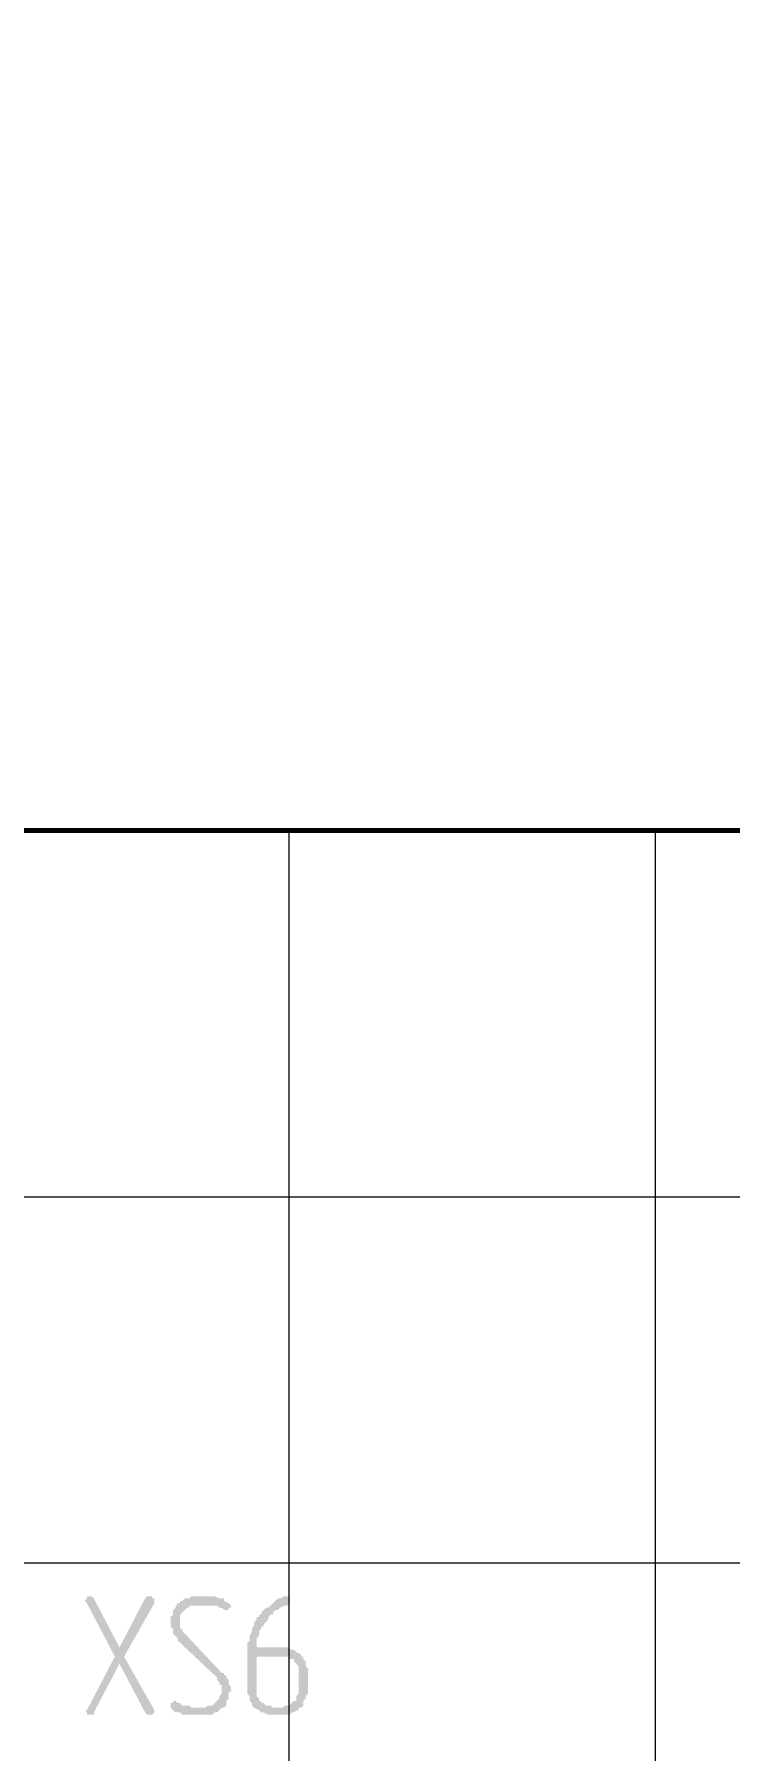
# Paper-space layout 'Layout1' of a CAD drawing. Extents: x -1 to 840, y -1 to 593.
# Drawn here: x 330.55 to 338.14, y 481.14 to 499.88 of the extents above; entities that cross this region are included whole.
import ezdxf

# ---------------------------------------------------------------- set-up
doc = ezdxf.new("R2010")
doc.units = 0
doc.header["$MEASUREMENT"] = 0
doc.layers.get('0').update_dxf_attribs({"linetype": 'CONTINUOUS', "lineweight": 15})
doc.layers.get('DEFPOINTS').update_dxf_attribs({"linetype": 'CONTINUOUS'})
doc.layers.add('PDF _Геометрия', color=7, linetype='CONTINUOUS')
doc.layers.add('PDF _Сплошная заливка', color=7, linetype='CONTINUOUS')
doc.styles.add('GOST type A0', font='', dxfattribs={"oblique": 15, "height": 3.5})
doc.styles.get('GOST type A0').set_extended_font_data('GOST type A')
doc.dimstyles.new('ГОСТ type A', dxfattribs={"dimtxt": 3.5, "dimasz": 3, "dimexe": 2, "dimexo": 0, "dimgap": 1, "dimtad": 1, "dimtoh": 1, "dimtxsty": 'GOST type A0', "dimcen": 0, "dimazin": 2, "dimtfac": 1, "dimtmove": 0, "dimatfit": 3, "dimfxl": 1, "dimarcsym": 0})

# ---------------------------------------------------------------- blocks, each defined once
blk = doc.blocks.new('*D18')
at = {"color": 0, "lineweight": -2, "transparency": 16777216}
for p, q in [((109.29, 491.187), (109.29, 513.187)), ((349.334, 491.187), (349.334, 513.187)), ((112.29, 511.187), (346.334, 511.187))]:
    blk.add_line(p, q, dxfattribs=at)
at = {"color": 0, "transparency": 16777216}
for points in [[(112.29, 511.687), (112.29, 510.687), (109.29, 511.187)], [(346.334, 511.687), (346.334, 510.687), (349.334, 511.187)]]:
    blk.add_solid(points, dxfattribs=at)
at = {"layer": 'DEFPOINTS', "color": 0, "transparency": 16777216}
for p in [(349.334, 511.187), (109.29, 491.187), (349.334, 491.187)]:
    blk.add_point(p, dxfattribs=at)
at = {"color": 0, "transparency": 16777216, "insert": (229.312, 514.2), "char_height": 3.5, "attachment_point": 5, "style": 'GOST type A0'}
blk.add_mtext('120±0,1', dxfattribs=at)
blk = doc.blocks.new('*D19')
at = {"color": 0, "lineweight": -2, "transparency": 16777216}
for p, q in [((114.291, 486.187), (114.291, 503.187)), ((344.334, 486.187), (344.334, 503.187)), ((117.291, 501.187), (341.334, 501.187))]:
    blk.add_line(p, q, dxfattribs=at)
at = {"color": 0, "transparency": 16777216}
for points in [[(117.291, 501.687), (117.291, 500.687), (114.291, 501.187)], [(341.334, 501.687), (341.334, 500.687), (344.334, 501.187)]]:
    blk.add_solid(points, dxfattribs=at)
at = {"layer": 'DEFPOINTS', "color": 0, "transparency": 16777216}
for p in [(344.334, 501.187), (114.291, 486.187), (344.334, 486.187)]:
    blk.add_point(p, dxfattribs=at)
at = {"color": 0, "transparency": 16777216, "insert": (229.312, 503.937), "char_height": 3.5, "attachment_point": 5, "style": 'GOST type A0'}
blk.add_mtext('115', dxfattribs=at)

psp = doc.layouts.get("Layout1")

# ---------------------------------------------------------------- hatches: boundary and pattern name
at = {"layer": 'PDF _Сплошная заливка', "transparency": 33554559}
for points in [[(331.808, 482.824), (331.833, 482.824), (331.833, 482.824), (331.833, 482.799), (331.859, 482.799), (331.859, 482.799), (331.859, 482.773), (331.859, 482.773), (331.859, 482.773), (331.859, 482.773), (331.859, 482.748), (331.528, 482.164), (331.859, 481.579), (331.859, 481.579), (331.859, 481.579), (331.859, 481.579), (331.859, 481.579), (331.859, 481.554), (331.859, 481.554), (331.859, 481.554), (331.833, 481.529), (331.833, 481.529), (331.833, 481.529), (331.808, 481.529), (331.808, 481.529), (331.808, 481.529), (331.782, 481.529), (331.782, 481.529), (331.782, 481.529), (331.757, 481.554), (331.478, 482.087), (331.198, 481.554), (331.198, 481.554), (331.198, 481.529), (331.173, 481.529), (331.173, 481.529), (331.147, 481.529), (331.147, 481.529), (331.147, 481.529), (331.122, 481.529), (331.122, 481.529), (331.122, 481.529), (331.122, 481.554), (331.122, 481.554), (331.096, 481.579), (331.096, 481.579), (331.096, 481.579), (331.122, 481.579), (331.122, 481.579), (331.427, 482.164), (331.122, 482.748), (331.096, 482.773), (331.096, 482.773), (331.122, 482.799), (331.122, 482.799), (331.122, 482.799), (331.122, 482.799), (331.122, 482.824), (331.147, 482.824), (331.147, 482.824), (331.173, 482.824), (331.173, 482.824), (331.173, 482.824), (331.198, 482.799), (331.198, 482.799), (331.478, 482.265), (331.757, 482.799), (331.757, 482.799), (331.757, 482.799), (331.782, 482.824), (331.782, 482.824), (331.808, 482.824), (331.808, 482.824)], [(332.494, 482.824), (332.494, 482.824), (332.519, 482.824), (332.57, 482.799), (332.57, 482.799), (332.57, 482.799), (332.57, 482.799), (332.595, 482.799), (332.621, 482.799), (332.621, 482.773), (332.672, 482.748), (332.672, 482.748), (332.672, 482.748), (332.672, 482.748), (332.672, 482.748), (332.672, 482.748), (332.697, 482.722), (332.697, 482.722), (332.697, 482.722), (332.697, 482.697), (332.672, 482.697), (332.672, 482.697), (332.672, 482.672), (332.672, 482.672), (332.646, 482.672), (332.646, 482.672), (332.621, 482.672), (332.621, 482.672), (332.595, 482.697), (332.595, 482.697), (332.57, 482.697), (332.544, 482.722), (332.519, 482.722), (332.494, 482.722), (332.443, 482.722), (332.316, 482.722), (332.29, 482.722), (332.265, 482.722), (332.24, 482.722), (332.24, 482.697), (332.214, 482.697), (332.189, 482.672), (332.189, 482.672), (332.189, 482.672), (332.163, 482.646), (332.163, 482.646), (332.138, 482.621), (332.138, 482.595), (332.138, 482.57), (332.138, 482.545), (332.138, 482.519), (332.138, 482.494), (332.138, 482.468), (332.138, 482.468), (332.138, 482.468), (332.163, 482.468), (332.163, 482.468), (332.163, 482.443), (332.189, 482.418), (332.595, 481.986), (332.595, 481.986), (332.621, 481.986), (332.621, 481.986), (332.621, 481.96), (332.646, 481.96), (332.646, 481.935), (332.646, 481.935), (332.672, 481.91), (332.672, 481.884), (332.672, 481.859), (332.697, 481.833), (332.697, 481.808), (332.697, 481.808), (332.697, 481.808), (332.697, 481.783), (332.672, 481.783), (332.672, 481.757), (332.672, 481.732), (332.672, 481.706), (332.646, 481.681), (332.646, 481.63), (332.621, 481.605), (332.595, 481.605), (332.595, 481.605), (332.57, 481.579), (332.544, 481.554), (332.519, 481.554), (332.494, 481.529), (332.443, 481.529), (332.417, 481.529), (332.417, 481.529), (332.265, 481.529), (332.24, 481.529), (332.24, 481.529), (332.189, 481.529), (332.163, 481.529), (332.138, 481.554), (332.087, 481.554), (332.062, 481.579), (332.036, 481.605), (332.036, 481.63), (332.036, 481.63), (332.036, 481.63), (332.036, 481.656), (332.062, 481.656), (332.062, 481.656), (332.062, 481.656), (332.062, 481.681), (332.087, 481.681), (332.113, 481.656), (332.113, 481.656), (332.113, 481.656), (332.138, 481.656), (332.163, 481.63), (332.189, 481.63), (332.214, 481.63), (332.24, 481.63), (332.265, 481.605), (332.417, 481.605), (332.443, 481.63), (332.443, 481.63), (332.468, 481.63), (332.494, 481.63), (332.519, 481.656), (332.544, 481.681), (332.544, 481.681), (332.544, 481.681), (332.544, 481.681), (332.57, 481.706), (332.57, 481.732), (332.595, 481.757), (332.595, 481.783), (332.595, 481.808), (332.595, 481.833), (332.595, 481.833), (332.595, 481.833), (332.595, 481.859), (332.595, 481.859), (332.57, 481.859), (332.57, 481.859), (332.57, 481.859), (332.57, 481.884), (332.57, 481.884), (332.57, 481.884), (332.544, 481.91), (332.544, 481.91), (332.544, 481.935), (332.113, 482.341), (332.113, 482.341), (332.113, 482.367), (332.113, 482.367), (332.113, 482.367), (332.087, 482.392), (332.087, 482.392), (332.062, 482.418), (332.062, 482.443), (332.062, 482.443), (332.062, 482.443), (332.062, 482.468), (332.062, 482.468), (332.036, 482.494), (332.036, 482.519), (332.036, 482.545), (332.036, 482.545), (332.036, 482.545), (332.036, 482.545), (332.036, 482.57), (332.036, 482.595), (332.062, 482.621), (332.062, 482.646), (332.062, 482.672), (332.087, 482.697), (332.113, 482.748), (332.113, 482.748), (332.113, 482.748), (332.138, 482.748), (332.138, 482.773), (332.163, 482.773), (332.189, 482.799), (332.24, 482.799), (332.265, 482.824), (332.29, 482.824), (332.468, 482.824)]]:
    psp.add_hatch(color=256, dxfattribs=at).paths.add_polyline_path(points)
h = psp.add_hatch(color=256, dxfattribs=at)
h.paths.add_polyline_path([(333.256, 482.164), (332.976, 482.164), (332.976, 481.808), (332.976, 481.808), (332.976, 481.783), (332.976, 481.783), (332.976, 481.757), (332.976, 481.732), (333.002, 481.706), (333.002, 481.681), (333.027, 481.681), (333.027, 481.681), (333.027, 481.656), (333.053, 481.656), (333.053, 481.656), (333.078, 481.63), (333.103, 481.63), (333.129, 481.63), (333.154, 481.605), (333.256, 481.605), (333.281, 481.63), (333.307, 481.63), (333.307, 481.63), (333.332, 481.63), (333.357, 481.656), (333.383, 481.681), (333.383, 481.681), (333.383, 481.681), (333.408, 481.681), (333.408, 481.706), (333.408, 481.732), (333.434, 481.757), (333.434, 481.783), (333.434, 481.808), (333.434, 481.986), (333.434, 481.986), (333.434, 482.011), (333.434, 482.011), (333.434, 482.037), (333.434, 482.062), (333.408, 482.087), (333.408, 482.087), (333.383, 482.113), (333.383, 482.113), (333.383, 482.138), (333.357, 482.138), (333.332, 482.138), (333.332, 482.164), (333.307, 482.164), (333.281, 482.164)], flags=0)
h.paths.add_polyline_path([(333.307, 482.824), (333.307, 482.824), (333.332, 482.799), (333.332, 482.799), (333.332, 482.799), (333.332, 482.799), (333.332, 482.773), (333.332, 482.773), (333.332, 482.773), (333.332, 482.748), (333.332, 482.748), (333.332, 482.748), (333.332, 482.748), (333.332, 482.748), (333.307, 482.722), (333.281, 482.722), (333.281, 482.722), (333.23, 482.697), (333.23, 482.697), (333.23, 482.697), (333.23, 482.697), (333.205, 482.672), (333.18, 482.672), (333.154, 482.646), (333.154, 482.646), (333.154, 482.646), (333.154, 482.621), (333.129, 482.621), (333.103, 482.595), (333.103, 482.57), (333.078, 482.545), (333.053, 482.519), (333.053, 482.519), (333.053, 482.519), (333.053, 482.494), (333.027, 482.494), (333.027, 482.468), (333.002, 482.443), (333.002, 482.418), (333.002, 482.392), (333.002, 482.392), (333.002, 482.392), (332.976, 482.367), (332.976, 482.341), (332.976, 482.341), (332.976, 482.316), (332.976, 482.291), (332.976, 482.265), (333.256, 482.265), (333.256, 482.265), (333.281, 482.265), (333.307, 482.265), (333.357, 482.24), (333.383, 482.24), (333.408, 482.214), (333.459, 482.189), (333.459, 482.189), (333.459, 482.164), (333.484, 482.164), (333.484, 482.138), (333.51, 482.113), (333.51, 482.062), (333.535, 482.037), (333.535, 481.986), (333.535, 481.808), (333.535, 481.808), (333.535, 481.783), (333.535, 481.783), (333.535, 481.783), (333.535, 481.757), (333.51, 481.732), (333.51, 481.706), (333.484, 481.681), (333.484, 481.63), (333.459, 481.605), (333.434, 481.605), (333.434, 481.579), (333.408, 481.579), (333.383, 481.554), (333.357, 481.554), (333.332, 481.529), (333.281, 481.529), (333.256, 481.529), (333.154, 481.529), (333.129, 481.529), (333.129, 481.529), (333.103, 481.529), (333.053, 481.554), (333.027, 481.554), (333.002, 481.579), (332.951, 481.605), (332.951, 481.605), (332.951, 481.605), (332.951, 481.605), (332.926, 481.63), (332.926, 481.656), (332.9, 481.681), (332.9, 481.732), (332.875, 481.757), (332.875, 481.783), (332.875, 481.808), (332.875, 482.214), (332.875, 482.214), (332.875, 482.214), (332.875, 482.24), (332.875, 482.24), (332.875, 482.265), (332.875, 482.291), (332.875, 482.316), (332.9, 482.341), (332.9, 482.392), (332.926, 482.443), (332.926, 482.468), (332.951, 482.519), (332.951, 482.545), (332.976, 482.57), (332.976, 482.57), (332.976, 482.57), (332.976, 482.595), (333.002, 482.595), (333.002, 482.621), (333.027, 482.621), (333.027, 482.646), (333.053, 482.672), (333.078, 482.697), (333.103, 482.697), (333.129, 482.722), (333.154, 482.748), (333.18, 482.773), (333.205, 482.799), (333.23, 482.799), (333.281, 482.824), (333.307, 482.824)], flags=0)

# ---------------------------------------------------------------- linework, layer by layer
at = {"layer": 'PDF _Геометрия', "lineweight": 20}
for points in [[(106.809, 331.188), (109.29, 331.188), (349.334, 331.188), (349.334, 491.187), (109.29, 491.187)], [(108.05, 331.188), (109.29, 331.188), (109.29, 491.187), (349.334, 491.187), (349.334, 331.188)], [(333.332, 328.708), (333.332, 331.188), (333.332, 491.187)], [(337.332, 329.948), (337.332, 331.188), (337.332, 491.187)], [(108.05, 487.187), (109.29, 487.187), (349.334, 487.187)], [(106.809, 483.187), (109.29, 483.187), (349.334, 483.187)]]:
    psp.add_lwpolyline(points, dxfattribs=at)
at = {"layer": 'PDF _Геометрия', "lineweight": 60}
for points in [[(109.29, 491.187), (109.29, 331.188), (349.334, 331.188), (349.334, 491.187)], [(349.334, 491.187), (109.29, 491.187), (109.29, 331.188), (109.29, 491.187)]]:
    psp.add_lwpolyline(points, close=True, dxfattribs=at)
psp.add_lwpolyline([(109.29, 491.187), (349.334, 491.187)], dxfattribs=at)

# ---------------------------------------------------------------- dimensions: what is measured, and where the dimension line sits
for base, p1, p2, text, picture, middle in [((349.334, 511.187), (109.29, 491.187), (349.334, 491.187), '120±0,1', '*D18', (229.312, 514.2)), ((344.334, 501.187), (114.291, 486.187), (344.334, 486.187), '115', '*D19', (229.312, 503.937))]:
    dim = psp.add_linear_dim(base=base, p1=p1, p2=p2, text=text, dimstyle='ГОСТ type A')
    dim.commit()
    dim.dimension.update_dxf_attribs({"geometry": picture, "text_midpoint": middle})

doc.saveas('drawing.dxf')
